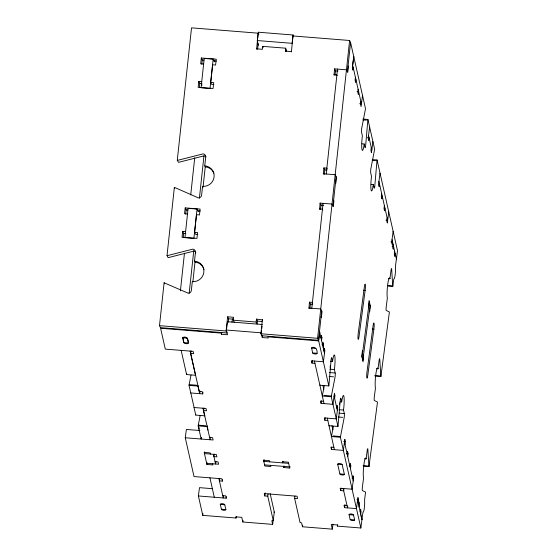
<?xml version="1.0" encoding="UTF-8"?>
<svg xmlns="http://www.w3.org/2000/svg" width="557" height="557" viewBox="0 0 557 557"><rect width="100%" height="100%" fill="white"/><g stroke="black" fill="none" stroke-linecap="round" stroke-linejoin="round"><path stroke-width="0.84" d="M371.101 184.353L373.336 184.534L374.13 188.022A3.015 0.383 -85.4 0 0 374.757 186.414L376.964 160.82A3.022 0.383 -85.4 0 1 377.061 159.977L372.306 159.601M234.246 322.211L233.286 320.212L233.599 317.288L227.632 316.808L226.107 330.983L227.075 332.975L160.458 327.655L159.49 325.657L164.106 282.775L188.057 293.142A3.015 2.924 -25.8 0 0 191.357 290.448L192.304 281.647A10.555 10.235 -25.9 0 0 203.848 272.22A10.555 10.235 -25.9 0 0 194.511 261.122L195.458 252.321A3.015 2.924 -25.8 0 0 192.792 249.146L167.901 255.489A3.029 2.931 -26 0 1 167.03 255.545L174.348 187.5A3.022 2.924 -24.3 0 1 175.19 187.695L198.306 197.867A3.015 2.924 -25.8 0 0 201.606 195.173L202.553 186.379A10.555 10.235 -25.7 0 0 214.097 176.945A10.555 10.235 -25.7 0 0 204.76 165.847L205.707 157.046A3.015 2.924 -25.8 0 0 203.04 153.878L178.143 160.221A3.029 2.931 -25.3 0 1 177.279 160.27L191.524 27.85L258.142 33.176L258.782 34.506M185.655 231.594L182.668 231.357L182.042 237.219L196.955 238.41L197.582 232.548L194.602 232.311L196.496 214.71L199.476 214.946L200.109 209.084L185.196 207.893L184.562 213.756L187.549 213.992M201.78 81.684L198.793 81.44L198.167 87.31L213.08 88.5L213.707 82.638L210.727 82.394L212.621 64.8L215.601 65.037L216.234 59.174L201.321 57.984L200.687 63.846L203.667 64.083M183.183 237.54L183.636 233.348L182.668 231.357M185.711 214.076L186.163 209.885L185.196 207.893M199.309 87.63L199.761 83.439L198.793 81.44M201.836 64.166L202.282 59.975L201.321 57.984M180.405 290.872L184.458 253.226M190.724 194.964L194.72 157.812M197.053 209.049L193.899 238.382L184.952 237.665L188.106 208.339L197.053 209.049L198.341 211.709M213.178 59.139L210.024 88.466L201.077 87.755L204.231 58.422L213.178 59.139L214.466 61.799L214.647 60.121M189.171 293.302L193.773 250.518M199.392 198.271L203.946 155.939M192.882 281.793L194.992 262.117L194.511 261.122M203.124 186.518L205.241 166.842L204.76 165.847M256.617 49.148L258.142 33.176M228.217 322.343L228.6 318.799L227.632 316.808M257.592 49.246L258.176 43.773M286.416 51.648L286.57 50.186L285.609 48.187L262.737 46.363L262.424 49.294L256.457 48.821M256.464 319.112L257.431 321.104L257.118 324.035L256.15 322.043L256.464 319.112L262.591 319.92M285.449 51.453L285.609 48.187M321.702 310.959L318.548 340.285L261.874 335.76L260.906 333.761L262.431 319.586M291.415 51.933L292.94 35.954L349.615 40.487L350.576 42.478L365.489 108.643A3.022 0.383 -85.4 0 1 365.378 109.388L361.688 128.423A3.015 0.383 -85.4 0 0 361.584 132.364L362.37 135.852A10.555 1.337 -85.4 0 0 362.008 149.631A10.555 1.337 -85.4 0 0 364.208 143.998L361.966 143.824M308.968 308.341L309.434 302.145L312.421 302.381L312.742 303.05M319.621 209.3L320.087 203.096L332.021 204.043L333.309 206.703L333.942 200.84L333.615 200.179M323.401 174.104L323.875 167.908L326.855 168.144L327.182 168.806M334.054 75.056L334.527 68.859L346.461 69.806L347.749 72.466L348.376 66.603L348.055 65.935M309.929 308.543L310.402 304.143L309.434 302.145M320.581 209.495L321.055 205.094L320.087 203.096M324.369 174.299L324.842 169.899L323.875 167.908M335.022 75.251L335.495 70.857L334.527 68.859M311.788 308.244L323.074 203.333M326.228 174L337.507 69.089M318.548 340.285L317.581 338.294L349.615 40.487M332.989 206.048L336.143 176.715M347.422 71.804L350.576 42.471M191.002 375.105L189.157 384.622A3.022 0.383 -85.4 0 0 189.046 385.367L190.752 392.957L202.727 393.91L202.205 391.585L199.225 391.348L190.675 353.437L191.009 350.938M219.73 478.386L219.402 480.879L222.382 481.116L221.86 478.79L194.017 476.569L185.272 437.767L186.372 429.447L199.872 430.526M200.04 391.111L199.705 393.674L197.993 386.085A3.022 0.383 -85.4 0 1 198.048 385.695M202.727 393.91L202.95 392.246M201.404 437.329L201.181 439.034L198.995 429.336L199.176 427.609M210.469 437.189L210.128 439.752L203.549 410.551L203.883 408.058M258.364 45.256L257.299 40.543L258.399 32.222L293.198 35.007L293.553 36.574M236.272 516.492L236.071 518.031L202.762 515.364L198.389 495.967L199.49 487.647L212.147 488.663M204.684 451.88L204.461 453.586L216.395 454.54L216.917 456.865L213.937 456.629L214.264 454.136M262.312 324.501L227.514 321.716L226.414 330.036L227.479 334.75L221.512 334.277L221.728 332.613M212.614 463.765L212.878 464.928L206.912 464.447L207.127 462.79M202.762 515.364L202.985 513.707M231.984 322.176L232.436 318.764M215.935 461.44L215.594 464.002L213.408 454.303M222.382 481.116L222.563 479.73M223.587 495.396L223.246 497.951L218.873 478.554M198.389 495.967L226.233 498.195L226.434 496.649M293.198 35.007L292.098 43.321L257.299 40.543M319.913 385.012A3.022 0.383 -85.4 0 1 319.885 385.214L328.832 385.931L318.688 340.898L267.98 336.846L268.244 338.008L262.277 337.535L261.212 332.821L261.539 330.322M261.762 328.658L262.089 326.165M262.277 337.535L262.493 335.871M270.131 493.516L274.322 512.106L272.652 524.381L242.824 522L243.04 520.335M264.046 459.671L263.823 461.377L288.679 463.368M272.652 524.381L271.865 520.892A1.511 0.564 7.5 0 1 273.222 520.426L267.757 496.176L264.777 495.939L265.181 492.854M267.757 496.176L268.063 493.864M282.914 461.224L282.691 462.888L282.427 461.725L288.394 462.199L289.71 468.019L283.743 467.546L283.478 466.376M283.743 467.546L283.959 465.882M289.71 468.019L289.925 466.355M314.963 363.366L311.983 363.129L312.31 360.637M332.968 524.158L332.306 529.15L302.479 526.769L301.692 523.274A1.511 0.564 7.5 0 0 300.07 522.57L294.604 498.32L294.911 496.009M353.215 67.355L352.846 70.126L352.323 67.801L353.786 56.71L352.644 65.023L361.389 103.825L359.683 103.693M318.688 340.898L319.788 332.578M355.443 77.249L355.074 80.02L355.603 82.352L355.965 79.581M321.041 338.148L321.41 335.37L321.932 337.702L321.563 340.473M322.656 345.326L323.025 342.548L323.547 344.88L323.185 347.652M358.151 89.28L357.789 92.051L358.311 94.377L358.68 91.606L357.051 91.48M323.965 351.105L324.327 348.334L324.856 350.666L323.387 361.758L311.454 360.804L311.983 363.129M302.479 526.769L302.681 525.223M360.908 101.499L360.539 104.277L361.068 106.603L362.53 95.512M334.604 398.332L334.973 395.561L334.444 393.228L332.982 404.319L321.048 403.365L321.375 400.873M327.836 420.486L324.849 420.25L325.184 417.75M369.639 127.038L368.17 138.129L368.692 140.455L369.061 137.683L367.571 137.565M344.985 444.409L345.354 441.638L344.832 439.306L343.363 450.397L331.436 449.443L331.735 447.132M336.832 408.225L337.201 405.454L337.723 407.78L336.261 418.871L324.327 417.917L324.849 420.25M371.289 147.577L370.927 150.348L371.449 152.681L372.918 141.589M380.02 173.116L378.551 184.207L379.08 186.532L379.442 183.761M365.141 290.399L359.028 336.609A4.526 0.571 -85.4 0 1 358.088 339.025A4.526 0.571 -85.4 0 1 358.242 333.121L364.355 286.904A4.526 0.571 -85.4 0 1 365.295 284.488A4.526 0.571 -85.4 0 1 365.141 290.392L363.436 290.26M343.906 489.15L343.683 490.814L340.703 490.578L341.009 488.266M363.338 466.112L368.978 466.564A3.015 0.383 -85.4 0 1 368.915 466.112L367.836 448.935A3.015 0.383 -85.4 0 0 367.279 450.056L366.109 458.864A10.555 1.337 -85.4 0 0 363.909 464.489A10.555 1.337 -85.4 0 0 363.54 478.268L362.44 486.588A3.015 0.383 -85.4 0 0 362.335 490.529L365.483 492.082A3.008 0.383 -85.4 0 1 365.573 492.304L364.8 498.153A3.015 0.383 -85.4 0 0 364.626 501.544A6.036 0.766 -85.4 0 1 364.285 508.318A6.036 0.766 -85.4 0 1 363.248 511.994A3.015 0.383 -85.4 0 0 362.725 513.832L360.852 528.001L337.486 526.135L337.688 524.597M347.22 454.303L347.582 451.532L348.111 453.858L347.742 456.629M381.677 193.655L381.308 196.426L381.83 198.758L382.199 195.98M362.008 357.141L369.34 301.685M362.795 360.63L370.127 305.173M358.102 502.609L358.471 499.838L357.949 497.512L356.48 508.604L344.546 507.65L344.957 504.565M349.928 466.334L350.297 463.556L350.819 465.889L350.45 468.66M384.386 205.686L384.017 208.457L384.546 210.783L384.908 208.012M347.756 506.181L347.533 507.887L343.161 488.482M352.685 478.554L353.047 475.782L353.577 478.108L352.108 489.199L340.174 488.245L340.703 490.578M387.143 217.905L386.774 220.676L387.296 223.009L388.765 211.918M373.886 329.194L367.773 375.411A4.526 0.571 -85.4 0 1 366.833 377.827A4.526 0.571 -85.4 0 1 366.986 371.916L373.099 325.706A4.526 0.571 -85.4 0 1 374.039 323.29A4.526 0.571 -85.4 0 1 373.886 329.194L372.18 329.062M393.138 231.315L391.668 242.406L392.198 244.739L392.56 241.961L390.903 241.829M358.583 504.746L358.952 501.968L359.474 504.301L359.105 507.1M393.04 244.098L392.678 246.869L393.2 249.202L393.569 246.396L392.079 246.278M374.917 376.01L380.884 376.49L389.385 312.157A3.015 0.383 -85.4 0 0 389.294 311.941L386.154 310.388A3.015 0.383 -85.4 0 1 386.259 306.447L387.359 298.127A10.555 1.337 -85.4 0 1 387.721 284.349A10.555 1.337 -85.4 0 1 389.921 278.716L391.091 269.915A3.015 0.383 -85.4 0 1 391.648 268.794L392.727 285.971A3.015 0.383 -85.4 0 0 392.789 286.416L388.313 286.061M368.978 466.564L377.479 402.231A3.015 0.383 -85.4 0 0 377.388 402.015L374.248 400.455A3.015 0.383 -85.4 0 1 374.353 396.521L375.446 388.201A10.555 1.337 -85.4 0 1 375.815 374.422A10.555 1.337 -85.4 0 1 378.015 368.79L379.185 359.989A3.015 0.383 -85.4 0 1 379.742 358.861L380.821 376.038A3.015 0.383 -85.4 0 0 380.884 376.49M360.198 511.953L360.567 509.147L361.096 511.479L360.727 514.25M394.662 251.249L394.293 254.048L394.816 256.38L395.185 253.602M392.789 286.416L393.562 280.568A3.015 0.383 -85.4 0 1 394.084 278.73A6.036 0.766 -85.4 0 0 395.122 275.054A6.036 0.766 -85.4 0 0 395.463 268.272A3.015 0.383 -85.4 0 1 395.637 264.881L397.51 250.72L377.061 159.977M198.995 429.336L198.181 425.896A3.022 0.383 -85.4 0 1 198.292 425.151L200.137 415.633M324.285 385.757L322.44 395.275A3.022 0.383 -85.4 0 0 322.322 396.02L331.269 396.737L337.967 426.46L329.02 425.743A3.022 0.383 -85.4 0 0 329.069 425.332M331.269 396.737A3.022 0.383 -85.4 0 1 331.387 395.992L335.077 376.957A3.015 0.383 -85.4 0 0 335.182 373.016L334.395 369.528A10.555 1.337 -85.4 0 0 334.757 355.749A10.555 1.337 -85.4 0 0 332.557 361.375L330.322 361.201M333.413 426.286L331.568 435.804A3.022 0.383 -85.4 0 0 331.457 436.549L340.404 437.266L360.852 528.001M340.404 437.266A3.022 0.383 -85.4 0 1 340.522 436.521L344.205 417.485A3.015 0.383 -85.4 0 0 344.31 413.552L343.523 410.056A10.555 1.337 -85.4 0 0 343.892 396.278A10.555 1.337 -85.4 0 0 341.692 401.91L340.195 401.785M285.288 51.119L291.255 51.599M202.282 59.975L203.939 60.107M213.881 60.901L216.367 61.103M335.495 70.857L338.05 71.059M333.894 74.729L336.881 74.965L337.201 75.627M199.761 83.439L201.996 83.62M213.93 84.573L211.695 84.392L210.727 82.394M362.955 119.052L367.926 119.449L374.624 149.172A3.022 0.383 -85.4 0 1 374.506 149.917L370.823 168.952A3.015 0.383 -85.4 0 0 370.718 172.893L371.505 176.381A10.555 1.337 -85.4 0 0 371.136 190.16A10.555 1.337 -85.4 0 0 373.336 184.534M363.025 119.908L366.339 120.173M372.16 160.437L375.474 160.701M324.842 169.899L327.077 170.08M323.241 173.77L335.175 174.717L336.463 177.377L335.829 183.246L335.509 182.578M373.099 186.282L374.757 186.414M321.055 205.094L323.61 205.296M319.46 208.966L322.44 209.202L322.761 209.871M385.959 220.099L387.665 220.238L378.92 181.436M186.163 209.885L187.82 210.017M197.763 210.811L200.248 211.012M183.636 233.348L185.871 233.529M197.805 234.483L195.57 234.302L194.602 232.311M388.431 278.597L389.921 278.716M387.756 285.574L392.727 285.971M310.402 304.143L312.637 304.317M308.808 308.014L320.735 308.961L322.023 311.621L321.396 317.483L321.069 316.822M228.6 318.799L233.07 319.161M257.431 321.104L261.908 321.466M233.286 320.212L256.15 322.043M226.414 330.036L261.212 332.821M320.303 337.57L321.932 337.702M159.49 325.657L226.107 330.983M260.906 333.761L317.581 338.294M321.925 344.748L323.547 344.88M311.516 348.076L315.993 348.431M312.609 352.929L317.086 353.284C317.671 349.657 315.248 346.064 311.586 347.665L312.609 352.929A2.263 0.849 7.5 0 0 315.046 353.98A2.263 0.849 7.5 0 0 317.086 353.284M190.675 353.437L193.662 353.674L193.14 351.342L165.297 349.121L160.597 328.261L221.247 333.114L221.512 334.277M376.525 368.671L378.015 368.79M329.918 369.166L334.395 369.528M374.854 375.564L380.821 376.038M329.215 372.542L335.182 373.016M329.11 376.476L333.58 376.838M181.164 350.388L186.609 374.562L195.556 375.279A3.022 0.383 -85.4 0 0 195.584 375.077M189.157 384.622L196.614 385.221M323.93 395.393L331.387 395.992M189.046 385.367L197.993 386.085M323.506 401.277L320.526 401.04L321.048 403.365M339.053 409.701L343.523 410.056M339.338 413.148L344.31 413.545M338.245 417.005L342.715 417.367M203.549 410.551L206.536 410.788L206.006 408.462L194.031 407.508L195.744 415.09L204.691 415.807A3.022 0.383 -85.4 0 0 204.767 415.181M198.292 425.151L205.749 425.75M333.065 435.922L340.522 436.521M198.181 425.896L207.127 426.613L207.942 430.053M343.725 441.506L345.354 441.638M209.606 437.426L212.586 437.663L213.115 439.988L185.272 437.767M333.894 447.355L330.907 447.118L331.436 449.443M346.482 453.725L348.111 453.858M364.619 458.745L366.109 458.864M363.115 465.645L368.915 466.112M337.695 464.232L342.172 464.594L344.358 474.292A2.263 0.849 7.5 0 1 342.311 474.989A2.263 0.849 7.5 0 1 339.881 473.937L337.695 464.232A2.263 0.849 7.5 0 1 339.735 463.542A2.263 0.849 7.5 0 1 342.172 464.594M349.19 465.756L350.819 465.889M264.61 464.872L289.466 466.857M215.072 461.676L218.052 461.913L218.581 464.239L206.647 463.285M339.881 473.937L344.358 474.292M351.947 477.976L353.577 478.108M356.981 499.72L358.471 499.838M294.604 498.32L297.591 498.557L297.062 496.231L264.255 493.606L264.777 495.939M222.723 495.626L225.703 495.862L226.233 498.195M347.004 505.561L344.024 505.317L344.546 507.65M220.3 504.384L224.777 504.746L225.87 509.592A2.263 0.849 7.5 0 1 223.83 510.289A2.263 0.849 7.5 0 1 221.394 509.237L220.3 504.384A2.263 0.849 7.5 0 1 222.34 503.695A2.263 0.849 7.5 0 1 224.777 504.746L222.542 504.565M349.065 514.675L353.535 515.037L354.628 519.883A2.263 0.849 7.5 0 1 352.588 520.579A2.263 0.849 7.5 0 1 350.158 519.528L349.065 514.675A2.263 0.849 7.5 0 1 351.105 513.979A2.263 0.849 7.5 0 1 353.535 515.037M221.394 509.237L225.87 509.592M350.158 519.528L354.628 519.883M292.94 35.954L293.26 36.623M262.737 46.363L263.217 47.359M202.553 186.379L203.033 187.375M177.279 160.277L178.463 162.275A2.952 2.855 -24.9 0 0 179.11 162.212L204.001 155.869A3.015 2.924 -25.9 0 1 206.02 156.9M174.348 187.5L174.675 188.162M195.458 252.321L195.779 252.982M167.03 255.545L167.998 257.543A3.029 2.931 -26 0 0 168.862 257.487L193.759 251.144A3.015 2.924 -25.9 0 1 195.772 252.168M164.106 282.775L164.587 283.771M368.539 135.358L371.818 149.903M392.037 239.635L396.41 259.033M364.208 143.998L364.995 147.494A3.015 0.383 -85.4 0 0 365.622 145.885L367.836 120.291A3.022 0.383 -85.4 0 1 367.926 119.449M368.602 307.227L369.075 300.515L370.384 306.336L369.653 311.885L369.388 310.722M362.739 351.592L362.475 350.43L361.744 355.979L363.053 361.792L363.526 355.088M258.399 32.222L258.754 33.796M332.557 361.375L331.77 357.886A3.015 0.383 -85.4 0 0 331.137 359.495L328.929 385.089A3.022 0.383 -85.4 0 1 328.832 385.931M341.692 401.91L340.905 398.415A3.015 0.383 -85.4 0 0 340.271 400.023L338.064 425.618A3.022 0.383 -85.4 0 1 337.967 426.46M361.033 515.608L361.34 516.966M361.646 518.323L361.953 519.681L357.58 500.283M319.509 331.345L324.487 353.437M334.082 396.006L337.361 410.551M344.463 442.077L353.208 480.879M322.886 385.333L323.84 389.566M331.965 425.604L332.912 429.802M314.44 361.04L324.035 403.609M327.307 418.154L334.416 449.68M337.486 526.135L337.222 524.973L331.262 524.492L332.306 529.15M201.585 83.599L201.968 85.284M269.769 461.85L269.504 460.688L263.538 460.214L264.853 466.035L270.813 466.508L270.556 465.346M242.824 522L241.773 517.342L235.806 516.868L236.071 518.031M190.111 351.105L195.556 375.279M202.985 408.218L204.691 415.807M210.428 454.066L210.163 452.897L204.196 452.423L206.912 464.447M190.8 392.957L194.08 407.508M209.926 477.836L214.299 497.241M339.645 402.878A10.562 1.337 -85.4 0 1 339.554 404.591M330.287 365.796A10.562 1.337 -85.4 0 1 330.113 367.516M273.786 512.106A1.511 0.564 7.5 0 1 274.322 512.106M186.706 373.719A3.022 0.383 -85.4 0 1 186.609 374.562M195.792 414.68A3.022 0.383 -85.4 0 1 195.744 415.09M207.127 426.613A3.022 0.383 -85.4 0 1 207.246 425.868M205.241 166.849A10.555 10.235 -25.7 0 1 213.916 173.136M194.992 262.11A10.562 10.242 -25.9 0 1 204.008 269.379M182.828 337.375L183.852 342.639A2.263 0.849 7.5 0 0 186.282 343.69A2.263 0.849 7.5 0 0 188.329 342.994C188.914 339.366 186.491 335.774 182.828 337.375M187.187 338.141L182.717 337.786L183.81 342.632L188.28 342.987L187.187 338.141"/></g></svg>
